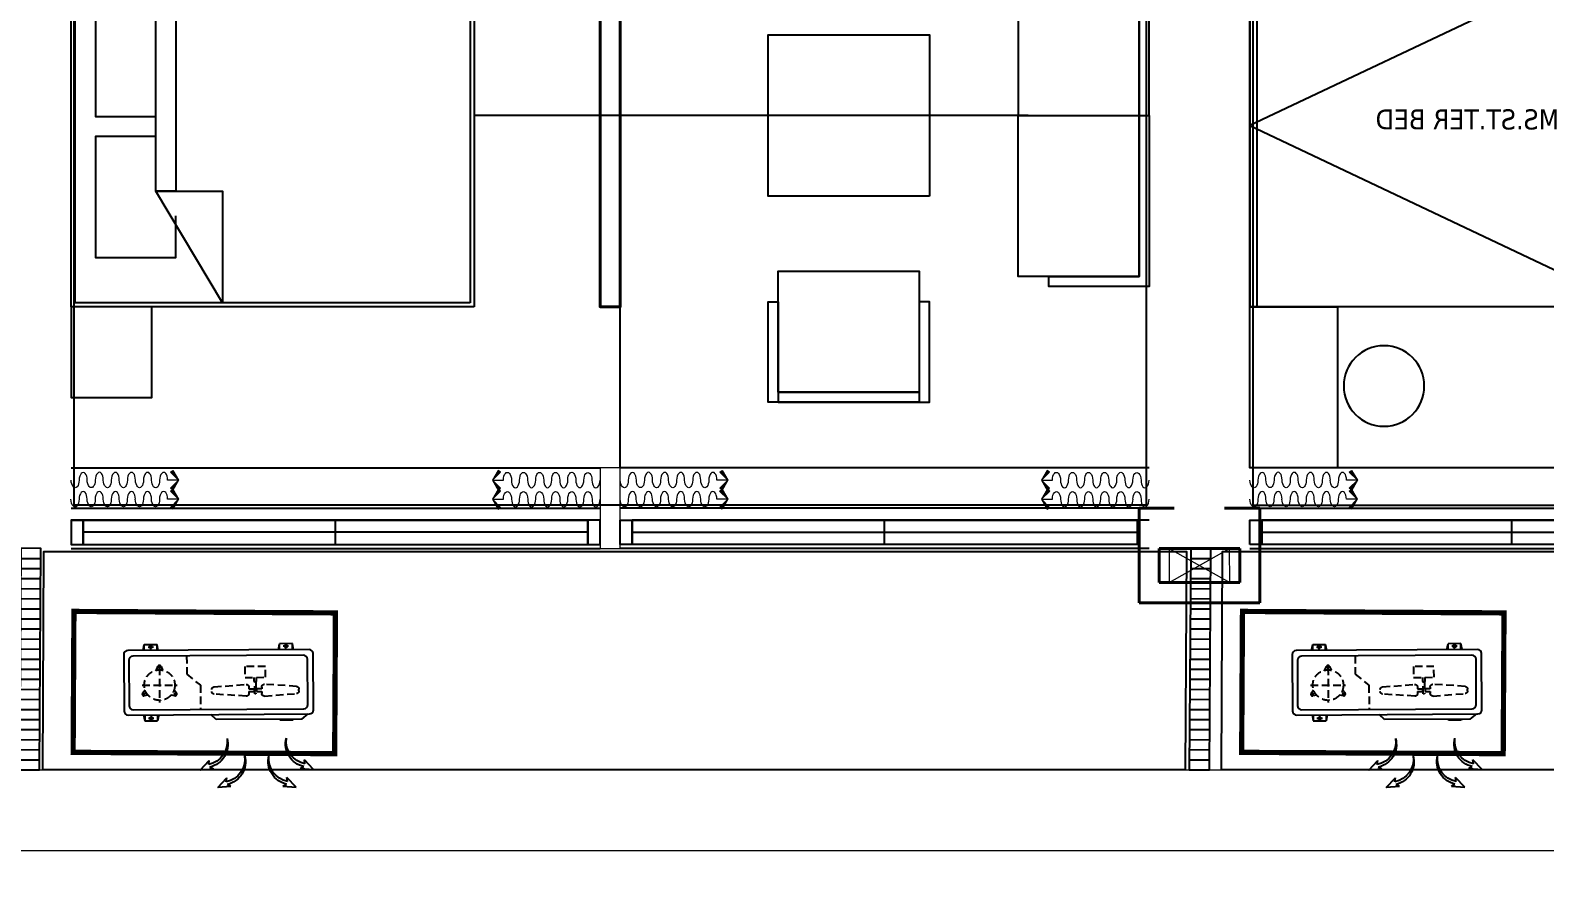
# Model space of a CAD drawing. Header units: millimetres. Extents: x -361702973 to 361248309, y -356458554 to 356543577.
# Drawn here: x 128474 to 135991, y 5890 to 10144 of the extents above; entities that cross this region are included whole.
import ezdxf

# ---------------------------------------------------------------- set-up
doc = ezdxf.new("R2010")
doc.units = ezdxf.units.MM
doc.header["$LTSCALE"] = 100
doc.header["$MEASUREMENT"] = 0
for name, pattern in [('220126_HDN_HBA typical plan$0$HIDDEN', [0.375, 0.25, -0.125]), ('ACAD_ISO03W100', [30, 12, -18]), ('HIDDEN', [0.375, 0.25, -0.125])]:
    doc.linetypes.add(name, pattern=pattern)
for name, color, linetype in [('1VinaPVC-Text', 9, 'Continuous'), ('A-_FURN----_E-_N', 251, 'Continuous'), ('A-ANNO-ROOM', 50, 'Continuous'), ('A-WALL-FNSH', 11, 'Continuous'), ('AC-EAD', 6, 'Continuous'), ('dien tich thong thuy', 3, 'Continuous'), ('IDEA - dim', 251, 'Continuous'), ('KT-Net manh', 139, 'Continuous'), ('KT-Noi that', 32, 'Continuous')]:
    doc.layers.add(name, color=color, linetype=linetype)
for name, color, linetype, lineweight in [('AUDIT_I_220808132811-11', 7, 'Continuous', 9), ('CIC36 net manh', 8, 'Continuous', 9), ('HBA-Partition', 4, 'Continuous', 13), ('KT-Kich thuoc', 159, 'Continuous', 18), ('KT-lomo nuoc', 3, 'HIDDEN', 5), ('KT-Net cat', 1, 'Continuous', 40)]:
    doc.layers.add(name, color=color, linetype=linetype, lineweight=lineweight)
doc.styles.add('220126_HDN_HBA typical plan$0$211210_HDN_HBA_TYPICAL PLAN CORE OPT 1$0$HBA-Text', font='GOTHIC.TTF')
doc.styles.add('Tahoma', font='tahoma.ttf')

# ---------------------------------------------------------------- blocks, each defined once
blk = doc.blocks.new('A$C418F5BC8')
at = {"layer": 'A-ANNO-ROOM', "insert": (648.1, 1090.8), "char_height": 600, "attachment_point": 2, "rotation": 50.44883, "style": '220126_HDN_HBA typical plan$0$211210_HDN_HBA_TYPICAL PLAN CORE OPT 1$0$HBA-Text'}
blk.add_mtext_dynamic_manual_height_columns('SL-S', width=722857412.874, gutter_width=9765.6, heights=[0], dxfattribs=at)
blk = doc.blocks.new('A$C1AAC5519')
at = {"layer": 'A-ANNO-ROOM', "insert": (773, 1216.6), "char_height": 600, "attachment_point": 2, "rotation": 50.44883, "style": '220126_HDN_HBA typical plan$0$211210_HDN_HBA_TYPICAL PLAN CORE OPT 1$0$HBA-Text'}
blk.add_mtext_dynamic_manual_height_columns('1-BR', width=722857412.874, gutter_width=9765.6, heights=[0], dxfattribs=at)
blk = doc.blocks.new('A$C2A6C5140')
at = {"layer": 'A-ANNO-ROOM', "insert": (731.4, 1190, 0), "char_height": 600, "attachment_point": 2, "rotation": 50.44883, "style": '220126_HDN_HBA typical plan$0$211210_HDN_HBA_TYPICAL PLAN CORE OPT 1$0$HBA-Text'}
blk.add_mtext_dynamic_manual_height_columns('2-BR', width=722857412.874, gutter_width=9765.6, heights=[0], dxfattribs=at)
blk = doc.blocks.new('A$C5388591E')
at = {"layer": 'A-ANNO-ROOM', "insert": (894.3, 842.2, 0), "char_height": 600, "attachment_point": 2, "rotation": 1.40647, "style": '220126_HDN_HBA typical plan$0$211210_HDN_HBA_TYPICAL PLAN CORE OPT 1$0$HBA-Text'}
blk.add_mtext_dynamic_manual_height_columns('3-BR', width=722857412.874, gutter_width=9765.6, heights=[0], dxfattribs=at)
blk = doc.blocks.new('A$C21AF0CCA')
at = {"layer": 'A-ANNO-ROOM', "insert": (1197.6, 814.7), "char_height": 600, "attachment_point": 2, "rotation": 0.10543, "style": '220126_HDN_HBA typical plan$0$211210_HDN_HBA_TYPICAL PLAN CORE OPT 1$0$HBA-Text'}
blk.add_mtext_dynamic_manual_height_columns('1-BR+', width=722857412.874, gutter_width=9765.6, heights=[0], dxfattribs=at)
blk = doc.blocks.new('Louvre')
for p, q in [((-390.1, 976, 0.2), (-295.1, 1008.7, 0.2)), ((-373.8, 928.7, 0.2), (-278.8, 961.5, 0.2)), ((-357.4, 881.4, 0.2), (-262.5, 914.2, 0.2)), ((-341.1, 834.2, 0.2), (-246.2, 866.9, 0.2)), ((-324.8, 786.9, 0.2), (-229.9, 819.7, 0.2)), ((-308.5, 739.6, 0.2), (-213.6, 772.4, 0.2)), ((-292.2, 692.4, 0.2), (-197.2, 725.2, 0.2)), ((-275.8, 645.1, 0.2), (-180.9, 677.9, 0.2)), ((-259.5, 597.9, 0.2), (-164.6, 630.6, 0.2)), ((-243.2, 550.6, 0.2), (-148.3, 583.4, 0.2)), ((-226.9, 503.3, 0.2), (-132, 536.1, 0.2)), ((-210.6, 456.1, 0.2), (-115.7, 488.8, 0.2)), ((-194.3, 408.8, 0.2), (-99.3, 441.6, 0.2)), ((-177.9, 361.5, 0.2), (-83, 394.3, 0.2)), ((-161.6, 314.3, 0.2), (-66.7, 347.1, 0.2)), ((-145.3, 267, 0.2), (-50.4, 299.8, 0.2)), ((-129, 219.8, 0.2), (-34.1, 252.5, 0.2)), ((-112.7, 172.5, 0.2), (-17.7, 205.3, 0.2)), ((-96.4, 125.2, 0.2), (-1.4, 158, 0.2)), ((-80, 78, 0.2), (14.9, 110.7, 0.2)), ((-63.7, 30.7, 0.2), (31.2, 63.5, 0.2)), ((-47.4, -16.6, 0.2), (47.5, 16.2, 0.2))]:
    blk.add_line(p, q)
at = {"elevation": 0.2}
blk.add_lwpolyline([(47.5, 16.2), (-311.5, 1056), (-406, 1023.4), (-47.4, -16.6)], close=True, dxfattribs=at)
blk = doc.blocks.new('OU DHCB')
at = {"ltscale": 10}
for p, q in [((-145296.7, -72608.2), (-145576.7, -72608.2)), ((-145596.7, -72628.2), (-145596.7, -73528.2)), ((-145568.2, -72656.1), (-145568.2, -73502.8)), ((-145324.4, -72636.1), (-145548.2, -72636.1)), ((-145301.9, -73502.8), (-145301.9, -72656.1)), ((-145276.7, -73528.2), (-145276.7, -72628.2)), ((-145251.7, -72666.5), (-145276.7, -72633.9)), ((-145251.7, -72666.5), (-145251.7, -73091.6)), ((-145251.7, -73091.6), (-145276.7, -73117.7)), ((-145576.7, -73548.2), (-145296.7, -73548.2)), ((-145548.2, -73522.8), (-145324.4, -73522.8))]:
    blk.add_line(p, q, dxfattribs=at)
at = {"linetype": 'HIDDEN', "ltscale": 1.5}
for p, q in [((-145391.7, -72679.2), (-145400.5, -72679.2)), ((-145414, -72690.9), (-145425.3, -72850.3)), ((-145367, -72850.3), (-145378.3, -72690.9)), ((-145402.9, -72927.6), (-145402.9, -72902.1)), ((-145402.9, -72902.1), (-145389.4, -72902.1)), ((-145389.4, -72927.6), (-145389.4, -72902.1)), ((-145414, -73100.7), (-145425.3, -72941.3)), ((-145411.8, -72927.6), (-145402.9, -72927.6)), ((-145389.4, -72927.6), (-145380.4, -72927.6)), ((-145367, -72941.3), (-145378.3, -73100.7)), ((-145424.3, -73457.6), (-145424.3, -73284.3)), ((-145384, -73301.2), (-145375.3, -73286.1)), ((-145513.6, -73362.3), (-145513.6, -73379.6)), ((-145372.2, -73298), (-145387.2, -73289.3)), ((-145505, -73371), (-145522.3, -73371)), ((-145511, -73371), (-145337.7, -73371)), ((-145387.2, -73452.7), (-145372.2, -73444)), ((-145384, -73440.8), (-145375.3, -73455.8))]:
    blk.add_line(p, q, dxfattribs=at)
for p, q in [((-145600.3, -72742.5), (-145627.3, -72742.5)), ((-145596.7, -72704.7), (-145626.5, -72710.7)), ((-145596.7, -72710.7), (-145626.5, -72710.7)), ((-145626.5, -72710.7), (-145626.5, -72774.2)), ((-145613.8, -72729.3), (-145613.8, -72756.2)), ((-145251.7, -72709.7), (-145246.9, -72710.7)), ((-145251.7, -72710.7), (-145246.9, -72710.7)), ((-145251.7, -72742.5), (-145246.2, -72742.5)), ((-145246.9, -72710.7), (-145246.9, -72774.2)), ((-145596.7, -72774.2), (-145626.5, -72774.2)), ((-145596.7, -72780.2), (-145626.5, -72774.2)), ((-145251.7, -72774.2), (-145246.9, -72774.2)), ((-145251.7, -72775.2), (-145246.9, -72774.2)), ((-145600.3, -73413.9), (-145627.3, -73413.9)), ((-145596.7, -73376.2), (-145626.5, -73382.2)), ((-145596.7, -73382.2), (-145626.5, -73382.2)), ((-145626.5, -73445.7), (-145626.5, -73382.2)), ((-145613.8, -73427.1), (-145613.8, -73400.2)), ((-145276.7, -73376.2), (-145246.9, -73382.2)), ((-145276.7, -73382.2), (-145246.9, -73382.2)), ((-145273.2, -73413.9), (-145246.2, -73413.9)), ((-145259.7, -73427.1), (-145259.7, -73400.2)), ((-145246.9, -73445.7), (-145246.9, -73382.2)), ((-145596.7, -73445.7), (-145626.5, -73445.7)), ((-145596.7, -73451.7), (-145626.5, -73445.7)), ((-145276.7, -73445.7), (-145246.9, -73445.7)), ((-145276.7, -73451.7), (-145246.9, -73445.7))]:
    blk.add_line(p, q)
for points in [[(-145514, -72845), (-145514, -72946.7), (-145460.1, -72946.7), (-145460.1, -72845)], [(-145438.4, -72892.9), (-145378.3, -72892.9), (-145378.3, -72898.7), (-145438.4, -72898.7)]]:
    blk.add_lwpolyline(points, close=True, dxfattribs=at)
for points in [[(-145460.1, -72902.2), (-145439.9, -72902.2), (-145439.9, -72889.5), (-145460.1, -72889.5)], [(-145411.8, -72864.1), (-145402.9, -72864.1), (-145402.9, -72889.6), (-145389.4, -72889.6), (-145389.4, -72864.1), (-145380.4, -72864.1)], [(-145568.2, -73235.7), (-145477.6, -73235.7), (-145422, -73168.3), (-145301.9, -73168.3)]]:
    blk.add_lwpolyline(points, dxfattribs=at)
for points in [[(-145400.5, -73299), (-145385, -73286.8, -0.677033), (-145371.1, -73294.9), (-145373.9, -73314.4)], [(-145498.6, -73386.3), (-145516.8, -73379, -0.677033), (-145516.8, -73362.9), (-145498.6, -73355.6)], [(-145373.9, -73427.6), (-145371.1, -73447.1, -0.677033), (-145385, -73455.1), (-145400.5, -73443)]]:
    blk.add_lwpolyline(points, format="xyb", dxfattribs=at)
for centre in [(-145613.8, -72742.5), (-145613.8, -73413.9), (-145259.7, -73413.9)]:
    blk.add_circle(centre, 6.4)
blk.add_circle((-145424.3, -73371), 75.8, dxfattribs=at)
at = {"ltscale": 10}
for centre, radius, start, end in [((-145576.7, -72628.2), 20, 90, 180), ((-145296.7, -72628.2), 20, 0, 90), ((-145548.2, -72656.1), 20, 90, 180), ((-145324.1, -72658.4), 22.3, 5.83694, 90.89598), ((-145548.2, -73502.8), 20, 180, 270), ((-145324.1, -73500.5), 22.3, 269.10402, 354.16306), ((-145576.7, -73528.2), 20, 180, 270), ((-145296.7, -73528.2), 20, 270, 0)]:
    blk.add_arc(centre, radius, start, end, dxfattribs=at)
at = {"linetype": 'HIDDEN', "ltscale": 1.5, "extrusion": (-3.70596e-18, -2.30289e-31, -1)}
for centre, start_param, end_param in [((-145400.5, -72691.9), 3.221423, 4.712389), ((-145391.7, -72691.9), 4.712389, 6.203355), ((-145411.8, -72851.4), 1.570796, 3.221423), ((-145380.4, -72851.4), -0.07983, 1.570796), ((-145411.8, -72940.3), 3.061763, 4.712389), ((-145380.4, -72940.3), 4.712389, 6.363015), ((-145400.5, -73099.7), 1.570796, 3.061763), ((-145391.7, -73099.7), 0.07983, 1.570796)]:
    blk.add_ellipse(centre, major_axis=(13.5, 0), ratio=0.942858, start_param=start_param, end_param=end_param, dxfattribs=at)
blk = doc.blocks.new('ki hieu qt')
at = {"layer": 'AC-EAD', "color": 7}
for points in [[(-276796163327.46399, 549769551681.08936), (-276796163446.06061, 549769551567.15027)], [(-276796163396.68091, 549769551574.91687), (-276796163446.06061, 549769551567.15027)], [(-276796163338.91742, 549769551517.02808), (-276796163364.60309, 549769551559.91077)], [(-276796163338.91742, 549769551517.02808), (-276796163327.46399, 549769551681.08936)], [(-276796163110.55872, 549769551464.18396), (-276796163229.15527, 549769551350.24487)], [(-276796163179.7757, 549769551358.0116), (-276796163229.15527, 549769551350.24487)], [(-276796163122.01202, 549769551300.1228), (-276796163110.55872, 549769551464.18396)], [(-276796163122.01202, 549769551300.1228), (-276796163147.69757, 549769551343.00525)], [(-276796163179.7757, 549769550597.07092), (-276796163229.15527, 549769550604.83765)], [(-276796163110.55872, 549769550490.89856), (-276796163229.15527, 549769550604.83765)], [(-276796163122.01202, 549769550654.95972), (-276796163147.69757, 549769550612.07727)], [(-276796163122.01202, 549769550654.95972), (-276796163110.55872, 549769550490.89856)], [(-276796163338.91742, 549769550438.05444), (-276796163364.60309, 549769550395.17175)], [(-276796163338.91742, 549769550438.05444), (-276796163327.46399, 549769550273.99316)], [(-276796163396.68091, 549769550380.16565), (-276796163446.06061, 549769550387.93225)], [(-276796163327.46399, 549769550273.99316), (-276796163446.06061, 549769550387.93225)]]:
    blk.add_lwpolyline(points, dxfattribs=at)
for centre, radius, start, end in [((-276796163644.43658, 549769551622.97937), 286.85271, 255.43444898, 347.307334455), ((-276796163679.50098, 549769551631.34888), 288.39512, 262.614727528, 348.709269443), ((-276796163462.59583, 549769551414.44348), 288.39512, 262.614727528, 348.709269443), ((-276796163427.53119, 549769551406.0741), 286.85271, 255.43444898, 347.307334455), ((-276796163427.53119, 549769550549.00842), 286.85271, 12.692958354, 104.566806371), ((-276796163462.59583, 549769550540.63904), 288.39512, 11.291477035, 97.385309421), ((-276796163644.43658, 549769550332.10315), 286.85271, 12.692958354, 104.566806371), ((-276796163679.50098, 549769550323.73364), 288.39512, 11.291477035, 97.385309421)]:
    blk.add_arc(centre, radius, start, end, dxfattribs=at)
blk = doc.blocks.new('DHCB.1')
at = {"xscale": -1, "rotation": 106.4733300107783}
blk.add_blockref('OU DHCB', (-194860, -237775.8), dxfattribs=at)
at = {"xscale": 0.4, "yscale": 0.4, "zscale": 0.4, "rotation": 286.4738024344239}
blk.add_blockref('ki hieu qt', (-179483459312.1, -168534274838.7), dxfattribs=at)
blk = doc.blocks.new('*U150')
for points in [[(482.7, -398.9), (464.6, -396.4), (464.3, -466.3)], [(396.8, -484.1), (464.3, -466.3), (394.4, -466.1)]]:
    blk.add_hatch(color=256).paths.add_polyline_path(points)
blk.add_line((464.3, -466.3), (416.9, -418.8))
for points in [[(482.7, -398.9), (464.6, -396.4), (464.3, -466.3)], [(396.8, -484.1), (464.3, -466.3), (394.4, -466.1)]]:
    blk.add_lwpolyline(points, close=True)
for centre in [(16.8, -17.2), (85.7, -87.7), (155.3, -157.5), (224.9, -227.3), (294.5, -297.2), (364.1, -367)]:
    blk.add_ellipse(centre, major_axis=(34.5, 32), ratio=0.523888, start_param=4.73172, end_param=7.873313)
at = {"extrusion": (0, 0, -1)}
for centre in [(51.6, -52.1), (120.5, -122.6), (190.1, -192.4), (259.7, -262.3), (329.3, -332.1), (398.9, -401.9)]:
    blk.add_ellipse(centre, major_axis=(-32.1, -34.4), ratio=0.523888, start_param=4.73172, end_param=7.873313, dxfattribs=at)
blk = doc.blocks.new('*U149')
at = {"layer": 'A-_FURN----_E-_N', "linetype": 'Continuous'}
for points in [[(-900, 600), (-900, 1000), (-1350, 1000), (-1350, 600)], [(-900, -1000), (-900, 1000), (900, 1000), (900, -1000)], [(-880, -980), (-880, 980), (880, 980), (880, -980)], [(1350, 600), (1350, 1000), (900, 1000), (900, 600)]]:
    blk.add_lwpolyline(points, close=True, dxfattribs=at)
at = {"layer": 'A-_FURN----_E-_N', "linetype": '220126_HDN_HBA typical plan$0$HIDDEN', "ltscale": 500}
blk.add_lwpolyline([(-900, -1000), (-900, 1000), (900, 1000), (900, -1000)], close=True, dxfattribs=at)
at = {"layer": 'A-_FURN----_E-_N', "linetype": 'Continuous'}
for points in [[(-55, 580), (-55, 880), (-655.6, 880), (-655.6, 480), (-448.1, 480)], [(645.6, 580), (645.6, 880), (45, 880), (45, 580)], [(-880, 248.7), (-326.3, 580), (880, 580), (880, 480), (-326.3, 480), (-326.3, 580), (-326.3, 248.7), (-880, 248.7)]]:
    blk.add_lwpolyline(points, dxfattribs=at)
blk = doc.blocks.new('1pn')
at = {"layer": 'A-WALL-FNSH', "color": 5}
for points in [[(6259.1, 20), (6259.1, 140), (6199.1, 140), (6199.1, 20)], [(8765, 140), (6259.1, 140), (6259.1, 20), (8765, 20)], [(7512.5, 80), (6259.1, 80), (6259.1, 20), (7512.5, 20)], [(7512.5, 140), (8765, 140), (8765, 80), (7512.5, 80)], [(8825, 20), (8825, 140), (8765, 140), (8765, 20)], [(8925, 20), (8925, 140), (8985, 140), (8985, 20)], [(8985, 140), (11490, 140), (11490, 20), (8985, 20)], [(10237.5, 140), (8985, 140), (8985, 80), (10237.5, 80)], [(10237.5, 80), (11490, 80), (11490, 20), (10237.5, 20)]]:
    blk.add_lwpolyline(points, close=True, dxfattribs=at)
for points in [[(6199.1, 140), (8765, 140)], [(11550, 140), (8985, 140)]]:
    blk.add_lwpolyline(points, dxfattribs=at)
at = {"layer": 'HBA-Partition'}
blk.add_lwpolyline([(8925, 400), (8825, 400), (8825, 0), (8925, 0)], close=True, dxfattribs=at)
at = {"layer": 'IDEA - dim'}
for p, q in [((6199.1, 200), (8825, 200)), ((11550, 200), (8925, 200)), ((6199.1, 0), (8825, 0)), ((11550, 0), (8925, 0))]:
    blk.add_line(p, q, dxfattribs=at)
for points in [[(8825, 1200), (8825, 3000), (8925, 3000), (8925, 1200)], [(11500, 2950), (10900, 2950), (10900, 2150), (11500, 2150)], [(11052, 2950), (11500, 2950), (11500, 2150), (11550, 2150), (11550, 3000), (11052, 3000)], [(10459.3, 1750), (9659.3, 1750), (9659.3, 2550), (10459.3, 2550)], [(11500, 1350), (10900, 1350), (10900, 2150), (11500, 2150)], [(11052, 1350), (11500, 1350), (11500, 2150), (11550, 2150), (11550, 1300), (11052, 1300)], [(9709.3, 776.3), (9709.3, 1376.3), (10409.3, 1376.3), (10409.3, 776.3)], [(9709.3, 1224.3), (9709.3, 776.3), (10409.3, 776.3), (10409.3, 726.3), (9659.3, 726.3), (9659.3, 1224.3)], [(10409.3, 1224.3), (10409.3, 776.3), (9709.3, 776.3), (9709.3, 726.3), (10459.3, 726.3), (10459.3, 1224.3)]]:
    blk.add_lwpolyline(points, close=True, dxfattribs=at)
at = {"layer": 'KT-Net cat'}
blk.add_lwpolyline([(8825, 3000), (8925, 3000), (8925, 1200), (8825, 1200)], close=True, dxfattribs=at)
at = {"layer": 'KT-Net manh', "linetype": 'ACAD_ISO03W100', "ltscale": 4}
for p, q in [((10950, 2150), (8200, 2150)), ((8925, 400), (8925, 1200)), ((6199.1, 400), (8825, 400)), ((11550, 400), (8925, 400))]:
    blk.add_line(p, q, dxfattribs=at)
at = {"layer": 'CIC36 net manh', "color": 8, "zscale": 0.8100000000112606}
for p, xscale, yscale, rotation in [((6199.6, 338.7), -0.8100000000112604, 0.8100000000112604, 134.8767987960269), ((8824.3, 338.7), 0.8100000000112606, 0.8100000000112606, 225.123201203973), ((8925.7, 338.7), -0.8100000000112604, 0.8100000000112604, 134.8767987960269), ((11549.3, 338.7), 0.8100000000112606, 0.8100000000112606, 225.123201203973), ((6199.3, 243.7), -0.8100000000112604, 0.8100000000112604, 134.8767987960269), ((8824.5, 243.7), 0.8100000000112606, 0.8100000000112606, 225.123201203973), ((8925.5, 243.7), -0.8100000000112604, 0.8100000000112604, 134.8767987960269), ((11549.5, 243.7), 0.8100000000112606, 0.8100000000112606, 225.123201203973)]:
    blk.add_blockref('*U150', p, dxfattribs=dict(at, xscale=xscale, yscale=yscale, rotation=rotation))
at = {"layer": 'IDEA - dim', "rotation": 90}
blk.add_blockref('*U149', (7200, 2100), dxfattribs=at)
blk = doc.blocks.new('2pn')
at = {"layer": 'A-WALL-FNSH', "color": 5}
blk.add_lwpolyline([(5850, 140), (8390, 140)], dxfattribs=at)
for points in [[(8390, 140), (5910, 140), (5910, 20), (8390, 20)], [(7150, 80), (5910, 80), (5910, 20), (7150, 20)], [(7150, 140), (8390, 140), (8390, 80), (7150, 80)], [(8450, 20), (8450, 140), (8390, 140), (8390, 20)]]:
    blk.add_lwpolyline(points, close=True, dxfattribs=at)
at = {"layer": 'IDEA - dim'}
for p, q in [((8450, 200), (5850, 200)), ((8450, 0), (250, 0))]:
    blk.add_line(p, q, dxfattribs=at)
for points in [[(8450, 3000), (6550, 3000), (6550, 1200), (8450, 1200)], [(8450, 3000), (8450, 1200), (8414, 1200), (8414, 3000)], [(8015, 400), (8450, 400), (8450, 1200), (8015, 1200)]]:
    blk.add_lwpolyline(points, close=True, dxfattribs=at)
blk.add_circle((7784.2, 806.6), 200, dxfattribs=at)
at = {"layer": 'KT-Net manh', "linetype": 'ACAD_ISO03W100', "ltscale": 4}
blk.add_line((5850, 400), (8450, 400), dxfattribs=at)
blk.add_lwpolyline([(6550, 3000), (8450, 2100), (6550, 1200)], dxfattribs=at)
at = {"layer": 'CIC36 net manh', "color": 8, "xscale": 0.8100000000112606, "yscale": 0.8100000000112606, "zscale": 0.8100000000112606, "rotation": 225.123201203973}
for p in [(8449.2, 338.7), (8449.5, 243.7)]:
    blk.add_blockref('*U150', p, dxfattribs=at)
at = {"layer": '1VinaPVC-Text', "style": 'Tahoma'}
blk.add_text('MS.ST.TER BED', height=100, dxfattribs=at).set_placement((6914.9, 2080.6))
blk = doc.blocks.new('*U329')
at = {"layer": 'KT-lomo nuoc', "ltscale": 500}
for p, q in [((294.6, 56.7), (32.1, -166.9)), ((326.7, -110.2), (0, 0))]:
    blk.add_line(p, q, dxfattribs=at)
blk.add_lwpolyline([(294.6, 56.7), (326.7, -110.2), (32.1, -166.9), (0, 0)], close=True, dxfattribs=at)
blk = doc.blocks.new('CTN TN T39')
at = {"layer": 'KT-Net cat'}
for p, q in [((-30300.3, -19299.8, 0), (-30300.3, -19769.8, 0)), ((-30300.3, -19299.8, 0), (-30125.6, -19299.8, 0)), ((-29875.6, -19299.8, 0), (-29700.3, -19299.8, 0)), ((-29700.3, -19299.8, 0), (-29700.3, -19769.8, 0)), ((-30200.3, -19669.8, 0), (-30200.3, -19499.8, 0)), ((-30200.3, -19499.8, 0), (-29800.3, -19499.8, 0)), ((-29800.3, -19669.8, 0), (-29800.3, -19499.8, 0)), ((-30200.3, -19669.8, 0), (-29800.3, -19669.8, 0)), ((-29700.3, -19769.8, 0), (-30300.3, -19769.8, 0))]:
    blk.add_line(p, q, dxfattribs=at)
at = {"layer": 'KT-lomo nuoc', "linetype": 'HIDDEN', "xscale": -0.9999999999999997, "rotation": 10.8976534755902}
blk.add_blockref('*U329', (-29850.6, -19500, 0), dxfattribs=at)

msp = doc.modelspace()

# ---------------------------------------------------------------- linework, layer by layer
at = {"layer": 'AUDIT_I_220808132811-11', "elevation": 0}
for points in [[(99013.3, 45087.9), (96591.8, 52101.6, 0.364359), (91883.8, 54156.4), (62948.1, 44174.2, 0.451905), (60731.7, 38521.1), (68844.9, 24907.3, 0.310679), (75007.9, 22936), (97530.7, 30727.4, 0.229922), (97815.6, 31142.1), (98036.5, 32158.8, -0.27899), (98495.3, 32660.4), (102915.7, 34181, -0.41434), (103568.2, 33863.9), (111897.5, 9773.2, 0.319754), (117095.5, 6070.4), (162232.9, 6070.4, 0.480869), (167373.5, 12501.3), (166764.8, 15196.4), (166719.6, 15396.9), (164944.1, 23916.5)], [(97354.9, 31089.8, 0.204279), (97421.2, 31210.9), (97645, 32240.8, -0.275412), (98372.8, 33041.3), (102785.2, 34559.2, -0.414195), (103946.3, 33994.6), (112275.5, 9903.9, 0.319754), (117095.5, 6470.4), (162232.9, 6470.4, 0.36531), (167198.9, 10781.1)]]:
    msp.add_lwpolyline(points, format="xyb", dxfattribs=at)
at = {"layer": 'dien tich thong thuy', "elevation": 0}
for points in [[(128702, 13650.4), (128702, 15475.4), (130952, 15475.4), (130952, 15485.4), (131467, 15485.4), (132437, 15485.4), (134177, 15485.4), (134177, 10585.6), (134012, 10585.6), (134012, 7785.4), (131417, 7785.4), (131287, 7785.4), (128691, 7785.4), (128692, 10585.4), (128577, 10585.4), (128577, 13650.4)], [(142712, 7785.4), (142712, 10585.6), (142877, 10585.4), (142877, 14770.4), (141262, 14770.4), (141262, 15485.4), (141112, 15485.4), (139992, 15485.4), (138127, 15485.4), (138127, 15475.4), (136177, 15472.9), (136177, 15117.9), (134387, 15120.4), (134387, 12750.4), (134377, 12750.4), (134377, 10585.6), (134541.9, 10585.6), (134542, 7785.4)], [(128535.8, 6470.1), (128541.9, 7555.6), (134211.9, 7555.6), (134205.4, 6470.7)], [(134385.8, 6470.1), (134391.9, 7555.6), (142918.5, 7555.4), (142912.1, 6470.7)]]:
    msp.add_lwpolyline(points, close=True, dxfattribs=at)
at = {"layer": 'KT-Noi that', "extrusion": (2.77965e-06, 0.000489734, 1), "const_width": 26, "elevation": 3.6}
for points in [[(128686.5, 6557.3), (128690.5, 7257.3), (129988.6, 7249.9), (129984.6, 6550.8), (128686.5, 6557.3)], [(134486.5, 6557.3), (134490.5, 7257.3), (135788.6, 7249.9), (135784.6, 6550.8), (134486.5, 6557.3)]]:
    msp.add_lwpolyline(points, dxfattribs=at)

# ---------------------------------------------------------------- block references
at = {"layer": 'A-_FURN----_E-_N'}
msp.add_blockref('1pn', (122477, 7570.4), dxfattribs=at)
at = {"layer": 'A-ANNO-ROOM'}
for p in [(-193366.6, 192838, 0), (-194725.1, 187914.8, 0), (-204628.5, 156603.4, 0), (-263479.6, 50485.1, 0), (-269121.2, 49296.6, 0), (-249390.3, 45734.4, 0), (-231828.1, 44407.8, 0), (-260545.4, 42210.5, 0), (-266006, 40714.4, 0), (-231175.9, 40645.5, 0), (-228303.7, 35687.8, 0)]:
    msp.add_blockref('A$C21AF0CCA', p, dxfattribs=at)
at = {"layer": 'dien tich thong thuy'}
for name, p, rotation in [('A$C2A6C5140', (-235738.1, 62244.3, 0), 310.9576437198666), ('A$C2A6C5140', (-226972, 58672.5, 0), 310.9576437198666), ('A$C2A6C5140', (-182858.2, 33888.1, 0), 310.9576437198666), ('A$C2A6C5140', (-180585.3, 23151.3, 0), 310.9576437198666), ('A$C2A6C5140', (-203397, 23120.6, 0), 310.9576437198666), ('A$C2A6C5140', (-196571, 22922.7, 0), 310.9576437198666), ('A$C418F5BC8', (-247792.3, 59981.5, 0), 309.6632197063607), ('A$C418F5BC8', (-251962.3, 57974.8, 0), 309.6632197063607), ('A$C418F5BC8', (-255726.3, 56926.2, 0), 309.6632197063607), ('A$C418F5BC8', (-259675.3, 55322.6, 0), 309.6632197063607), ('A$C1AAC5519', (-244713, 48430.2, 0), 309.6566028083925), ('A$C1AAC5519', (-223357.5, 48059.8, 0), 309.6566028083925), ('A$C1AAC5519', (-221487.8, 45005.6, 0), 309.6566028083925), ('A$C418F5BC8', (-197487.1, 33411.5, 0), 309.6632197063607), ('A$C418F5BC8', (-193448.7, 33349.4, 0), 309.6632197063607), ('A$C418F5BC8', (-201711.8, 33256.2, 0), 309.6632197063607), ('A$C418F5BC8', (-206278.2, 33163.1, 0), 309.6632197063607), ('A$C1AAC5519', (-271599.9, 39640.3, 0), 309.6566028083925), ('A$C418F5BC8', (-226889, 31090.3, 0), 309.6632197063607), ('A$C1AAC5519', (-217339.7, 23702.3, -0.3), 309.6566028083925), ('A$C1AAC5519', (-211634.6, 23442.2, 0), 309.6566028083925), ('A$C1AAC5519', (-187964.1, 23164.1, 0), 309.6566028083925)]:
    msp.add_blockref(name, p, dxfattribs=dict(at, rotation=rotation))
for name, p in [('A$C418F5BC8', (-197463.7, 182913.5, 0)), ('A$C418F5BC8', (-200259, 179138.7, 0)), ('A$C2A6C5140', (-188160, 177105.6, 0)), ('A$C418F5BC8', (-200994.9, 174771.9, 0)), ('A$C2A6C5140', (-234759.5, 172444.9, 0)), ('A$C418F5BC8', (-200719.9, 170423.8, 0)), ('A$C2A6C5140', (-190797.8, 169517.5, 0)), ('A$C1AAC5519', (-230168, 167012, 0)), ('A$C418F5BC8', (-202290, 165833.6, 0)), ('A$C1AAC5519', (-241412.8, 165333.8, 0)), ('A$C418F5BC8', (-226321.6, 164849, 0)), ('A$C418F5BC8', (-223174.5, 162010.2, 0.1)), ('A$C418F5BC8', (-203583.9, 161846.9, 0)), ('A$C418F5BC8', (-244807.2, 161329.3, 0.1)), ('A$C2A6C5140', (-193344.5, 160504.9, 0)), ('A$C418F5BC8', (-219934.2, 159334.2, 0.1)), ('A$C1AAC5519', (-248428.9, 157037.2, 0)), ('A$C1AAC5519', (-252286.3, 152336.2, 0)), ('A$C2A6C5140', (-195752.5, 151816, 0)), ('A$C418F5BC8', (-228142.2, 149140, 0.1)), ('A$C1AAC5519', (-255923.8, 147682, 0)), ('A$C418F5BC8', (-224737.6, 146340.2, 0.1)), ('A$C2A6C5140', (-198038.4, 144981, 0)), ('A$C418F5BC8', (-221724.6, 144236.9, 0)), ('A$C1AAC5519', (-260576.9, 142107.7, 0)), ('A$C418F5BC8', (-245667.6, 140788.5, 0)), ('A$C418F5BC8', (-263605.5, 138503.3, 0.1)), ('A$C2A6C5140', (-199977, 137220.1, 0)), ('A$C418F5BC8', (-247616.1, 136995.9, 0)), ('A$C418F5BC8', (-266636.7, 135433.6, 0)), ('A$C1AAC5519', (-268569.2, 131058, 0)), ('A$C418F5BC8', (-252583.2, 130659.5, 0)), ('A$C418F5BC8', (-256446.3, 127486.8, 0)), ('A$C418F5BC8', (-258903, 124459.9, 0.1)), ('A$C2A6C5140', (-265461.2, 122023.7, 0)), ('A$C5388591E', (-193808.8, 199941.2, 0)), ('A$C5388591E', (-210573.6, 135718.1, 0)), ('A$C5388591E', (-276921.9, 49051.5, 0)), ('A$C5388591E', (-224277.6, 23412.8, 0))]:
    msp.add_blockref(name, p, dxfattribs=at)
at = {"layer": 'IDEA - dim', "xscale": -1}
msp.add_blockref('2pn', (142977, 7570.4, 0), dxfattribs=at)
at = {"layer": 'KT-Kich thuoc', "color": 2}
msp.add_blockref('CTN TN T39', (164277.5, 27070.4, 0), dxfattribs=at)
at = {"layer": 'KT-Net manh', "rotation": 340.6055111508006}
for p in [(128470.1, 6470.6, -0.2), (134276.7, 6470.6, -0.2)]:
    msp.add_blockref('Louvre', p, dxfattribs=at)
at = {"layer": 'KT-Noi that', "extrusion": (-2.77965e-06, 0.000489734, 1), "xscale": -1, "rotation": 16.80063448492187}
for p in [(-51953.9, 33192.4, 2.9), (-46153.9, 33192.4, 2.8)]:
    msp.add_blockref('DHCB.1', p, dxfattribs=at)

doc.saveas('drawing.dxf')
